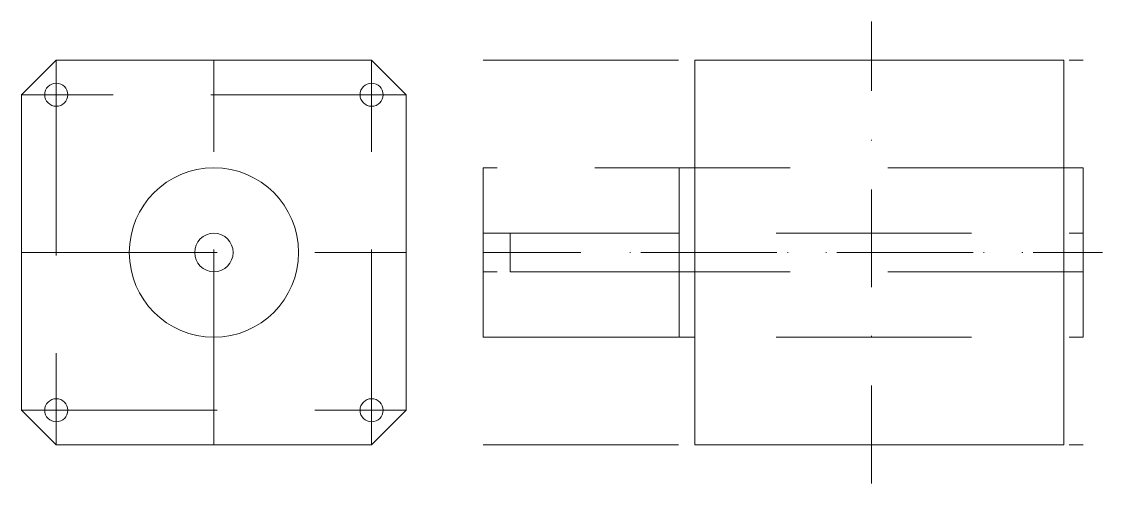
# Model space of a CAD drawing. Header units: millimetres. Extents: x 105 to 246, y 50 to 110.
import ezdxf

# ---------------------------------------------------------------- set-up
doc = ezdxf.new("R2010")
doc.units = ezdxf.units.MM
doc.linetypes.add('DASHDOT', pattern=[25.4, 12.7, -6.35, 0, -6.35])
doc.linetypes.add('DASHEDX2', pattern=[38.1, 25.4, -12.7])
doc.layers.get('0').update_dxf_attribs({"linetype": 'CONTINUOUS', "lineweight": 0})
for name, color, linetype, lineweight in [('cut', 5, 'CONTINUOUS', 5), ('helper', 3, 'DASHEDX2', 0), ('length', 1, 'DASHDOT', 0)]:
    doc.layers.add(name, color=color, linetype=linetype, lineweight=lineweight)

# ---------------------------------------------------------------- blocks, each defined once
blk = doc.blocks.new('NEMA17-holes')
at = {"layer": 'cut'}
for centre, radius in [((-20.5, 20.5), 1.5), ((20.5, 20.5), 1.5), ((0, 0), 11), ((0, 0), 2.5), ((-20.5, -20.5), 1.5), ((20.5, -20.5), 1.5)]:
    blk.add_circle(centre, radius, dxfattribs=at)
blk = doc.blocks.new('NEMA17-outline')
at = {"layer": 'cut'}
for p, q in [((-25, 20.5), (-20.5, 25)), ((-20.5, 25), (20.5, 25)), ((20.5, 25), (25, 20.5)), ((-25, -20.5), (-25, 20.5)), ((25, -20.5), (25, 20.5)), ((-20.5, -25), (-25, -20.5)), ((20.5, -25), (25, -20.5)), ((-20.5, -25), (20.5, -25))]:
    blk.add_line(p, q, dxfattribs=at)
blk = doc.blocks.new('NEMA17-side-outline')
at = {"layer": 'cut'}
for p, q in [((-23, -25), (-23, 25)), ((-23, 25), (25, 25)), ((25, -25), (25, 25)), ((-25, -11), (-25, 11)), ((-25, 11), (-23, 11)), ((-25, -11), (-23, -11)), ((-23, -25), (25, -25))]:
    blk.add_line(p, q, dxfattribs=at)
blk = doc.blocks.new('NEMA17-side-outline-with-shaft')
at = {"layer": 'cut'}
for p, q in [((-47, -2.5), (-47, 2.5)), ((-47, 2.5), (-25, 2.5)), ((-47, -2.5), (-25, -2.5))]:
    blk.add_line(p, q, dxfattribs=at)
blk.add_blockref('NEMA17-side-outline', (0, 0), dxfattribs=at)

msp = doc.modelspace()

# ---------------------------------------------------------------- linework, layer by layer
at = {"layer": 'helper'}
for p, q in [((109.5, 105), (109.5, 55)), ((130, 55), (130, 105)), ((150.5, 55), (150.5, 105)), ((165, 105), (243, 105)), ((155, 100.5), (105, 100.5)), ((165, 69), (165, 91)), ((243, 91), (165, 91)), ((243, 69), (243, 91)), ((243, 69), (243, 91)), ((165, 77.5), (165, 82.5)), ((165, 82.5), (243, 82.5)), ((243, 77.5), (243, 82.5)), ((105, 80), (155, 80)), ((243, 77.5), (165, 77.5)), ((165, 69), (243, 69)), ((105, 59.5), (155, 59.5)), ((165, 55), (243, 55))]:
    msp.add_line(p, q, dxfattribs=at)
at = {"layer": 'length'}
for p, q in [((215.5, 50), (215.5, 110)), ((165, 80), (243, 80)), ((185.5, 80), (245.5, 80))]:
    msp.add_line(p, q, dxfattribs=at)

# ---------------------------------------------------------------- block references
for name in ['NEMA17-outline', 'NEMA17-holes']:
    msp.add_blockref(name, (130, 80))
at = {"layer": 'cut'}
msp.add_blockref('NEMA17-side-outline-with-shaft', (215.5, 80), dxfattribs=at)

doc.saveas('drawing.dxf')
